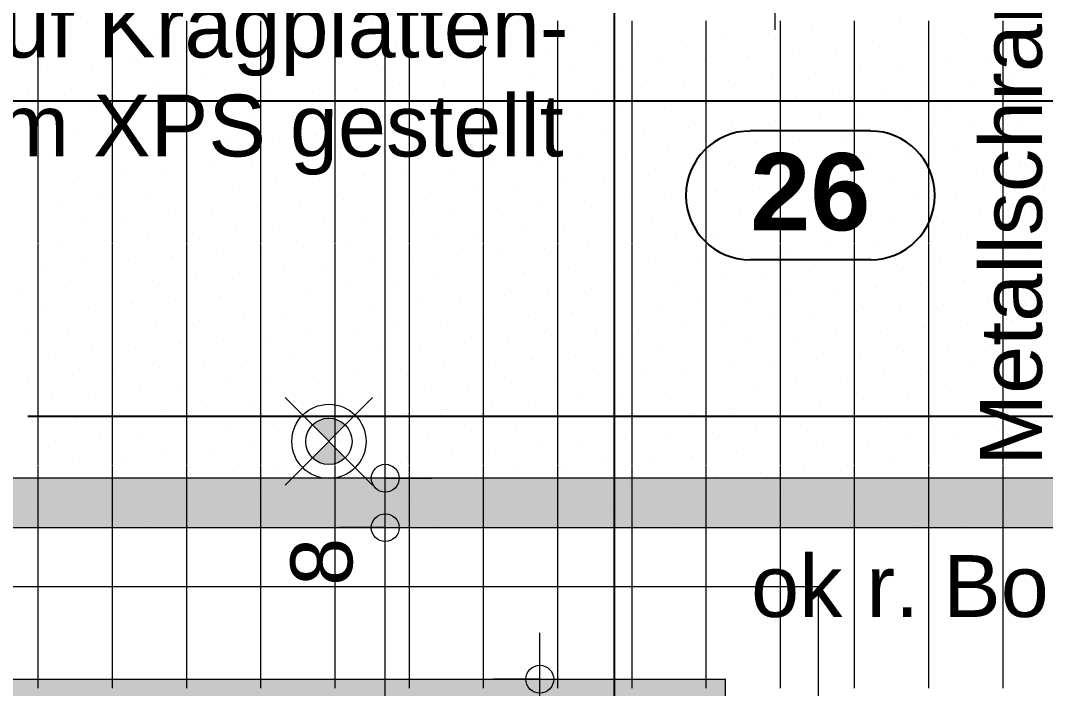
# Model space of a CAD drawing. Header units: metres. Extents: x 0.003 to 0.843, y 0.003 to 0.597.
# Drawn here: x 0.42917 to 0.46231, y 0.1558 to 0.1774 of the extents above; entities that cross this region are included whole.
import ezdxf

# ---------------------------------------------------------------- set-up
doc = ezdxf.new("R2010")
doc.units = ezdxf.units.M
for name, pattern in [('AUSGEZOGEN', [0]), ('LINIE_17', [0.0005, 0, -0.0005]), ('LINIE_23', [0.0079, 0.004, -0.0013, 0, -0.0013, 0, -0.0013]), ('PHANTOM', [63.5, 31.75, -6.35, 6.35, -6.35, 6.35, -6.35]), ('RAND', [44.45, 12.7, -6.35, 12.7, -6.35, 0, -6.35]), ('STRICHPUNKT', [25.4, 12.7, -6.35, 0, -6.35]), ('VERDECKT', [9.525, 6.35, -3.175])]:
    doc.linetypes.add(name, pattern=pattern)
for name, color, linetype, lineweight in [('Ausbau Raeume', 7, 'AUSGEZOGEN', 18), ('Bauachsen grob', 7, 'RAND', 13), ('Bodenplatte', 7, 'AUSGEZOGEN', 18), ('Decke', 7, 'AUSGEZOGEN', 35), ('Deckendaemmung', 7, 'AUSGEZOGEN', 13), ('Detailmasse', 7, 'AUSGEZOGEN', 13), ('Elektro Apparate', 2, 'AUSGEZOGEN', 18), ('Schnittbegrenzung', 7, 'AUSGEZOGEN', 13), ('Text Decke', 7, 'AUSGEZOGEN', 25), ('Text Koten', 7, 'AUSGEZOGEN', 25), ('Text Werkplan Ausfuehrung', 7, 'AUSGEZOGEN', 25), ('Vermassung Decke', 180, 'VERDECKT', 25), ('Werkplan- Ausfuehrungsmasse', 7, 'AUSGEZOGEN', 13)]:
    doc.layers.add(name, color=color, linetype=linetype, lineweight=lineweight)
doc.styles.add('ARIAL', font='ARIAL.TTF')

msp = doc.modelspace()

# ---------------------------------------------------------------- hatches: boundary and pattern name
at = {"layer": 'Bodenplatte', "linetype": 'PHANTOM', "lineweight": 13, "true_color": 0xe0ffe0}
msp.add_hatch(color=254, dxfattribs=at).paths.add_polyline_path([(0.32236, 0.162597), (0.32236, 0.160997), (0.63436, 0.160997), (0.63436, 0.162597)])
at = {"layer": 'Decke', "linetype": 'RAND', "lineweight": 18, "true_color": 0xedf5de}
msp.add_hatch(color=7, dxfattribs=at).paths.add_polyline_path([(0.39386, 0.156097), (0.39386, 0.128897), (0.45196, 0.128897), (0.45196, 0.156097)])
at = {"layer": 'Elektro Apparate', "linetype": 'AUSGEZOGEN', "lineweight": 18}
h = msp.add_hatch(color=40, dxfattribs=at)
h.paths.add_polyline_path([(0.43861, 0.163257), (0.43914, 0.163787), (0.43967, 0.163257), (0.439608, 0.163201), (0.439307, 0.163056), (0.438973, 0.163056), (0.438672, 0.163201)], flags=16)
h.paths.add_polyline_path([(0.43967, 0.164318), (0.43914, 0.163787), (0.43861, 0.164318), (0.438672, 0.164374), (0.438973, 0.164519), (0.439307, 0.164519), (0.439608, 0.164374)], flags=16)

# ---------------------------------------------------------------- linework, layer by layer
at = {"layer": 'Ausbau Raeume', "color": 254, "linetype": 'AUSGEZOGEN', "lineweight": 18}
for p, q in [((0.429742, 0.170203), (0.429742, 0.177389)), ((0.432142, 0.170203), (0.432142, 0.177389)), ((0.434542, 0.170203), (0.434542, 0.177389)), ((0.436942, 0.170203), (0.436942, 0.177389)), ((0.439342, 0.170203), (0.439342, 0.177389)), ((0.441742, 0.170203), (0.441742, 0.177389)), ((0.444142, 0.170203), (0.444142, 0.177389)), ((0.446542, 0.170203), (0.446542, 0.177389)), ((0.448942, 0.170203), (0.448942, 0.177389)), ((0.451342, 0.170203), (0.451342, 0.177389)), ((0.453742, 0.170203), (0.453742, 0.177389)), ((0.456142, 0.170203), (0.456142, 0.177389)), ((0.458542, 0.170203), (0.458542, 0.177389)), ((0.460942, 0.170203), (0.460942, 0.177389)), ((0.429742, 0.163003), (0.429742, 0.170189)), ((0.432142, 0.163003), (0.432142, 0.170189)), ((0.434542, 0.163003), (0.434542, 0.170189)), ((0.436942, 0.163003), (0.436942, 0.170189)), ((0.439342, 0.163003), (0.439342, 0.170189)), ((0.441742, 0.163003), (0.441742, 0.170189)), ((0.444142, 0.163003), (0.444142, 0.170189)), ((0.446542, 0.163003), (0.446542, 0.170189)), ((0.448942, 0.163003), (0.448942, 0.170189)), ((0.451342, 0.163003), (0.451342, 0.170189)), ((0.453742, 0.163003), (0.453742, 0.170189)), ((0.456142, 0.163003), (0.456142, 0.170189)), ((0.458542, 0.163003), (0.458542, 0.170189)), ((0.460942, 0.163003), (0.460942, 0.170189)), ((0.429742, 0.155803), (0.429742, 0.162989)), ((0.432142, 0.155803), (0.432142, 0.162989)), ((0.434542, 0.155803), (0.434542, 0.162989)), ((0.436942, 0.155803), (0.436942, 0.162989)), ((0.439342, 0.155803), (0.439342, 0.162989)), ((0.441742, 0.155803), (0.441742, 0.162989)), ((0.444142, 0.155803), (0.444142, 0.162989)), ((0.446542, 0.155803), (0.446542, 0.162989)), ((0.448942, 0.155803), (0.448942, 0.162989)), ((0.451342, 0.155803), (0.451342, 0.162989)), ((0.453742, 0.155803), (0.453742, 0.162989)), ((0.456142, 0.155803), (0.456142, 0.162989)), ((0.458542, 0.155803), (0.458542, 0.162989)), ((0.460942, 0.155803), (0.460942, 0.162989))]:
    msp.add_line(p, q, dxfattribs=at)
at = {"layer": 'Bauachsen grob', "color": 32, "linetype": 'LINIE_23', "lineweight": 25, "true_color": 0xc36e14}
for p, q in [((0.43166, 0.013897), (0.43166, 0.581)), ((0.2294, 0.164597), (0.73132, 0.164597))]:
    msp.add_line(p, q, dxfattribs=at)
at = {"layer": 'Bodenplatte', "color": 92, "linetype": 'VERDECKT', "lineweight": 18, "true_color": 0x00c600}
for p, q in [((0.63436, 0.162597), (0.32236, 0.162597)), ((0.32236, 0.160997), (0.63436, 0.160997))]:
    msp.add_line(p, q, dxfattribs=at)
at = {"layer": 'Decke', "color": 92, "linetype": 'LINIE_17', "lineweight": 18, "true_color": 0x00c600}
for p, q in [((0.39086, 0.159097), (0.45496, 0.159097)), ((0.45496, 0.159097), (0.45496, 0.125897))]:
    msp.add_line(p, q, dxfattribs=at)
at = {"layer": 'Decke', "color": 92, "linetype": 'RAND', "lineweight": 18, "true_color": 0x00c600}
for p in [(0.39386, 0.156097), (0.45196, 0.128897)]:
    msp.add_line(p, (0.45196, 0.156097), dxfattribs=at)
at = {"layer": 'Deckendaemmung', "color": 211, "linetype": 'AUSGEZOGEN', "lineweight": 13, "true_color": 0xff70ff}
for p, q in [((0.44056, 0.177374), (0.44056, 0.177374)), ((0.429932, 0.177228), (0.429932, 0.177228)), ((0.431342, 0.177341), (0.431342, 0.177341)), ((0.436331, 0.177033), (0.436331, 0.177033)), ((0.437741, 0.177147), (0.437741, 0.177147)), ((0.43915, 0.17726), (0.43915, 0.17726)), ((0.44555, 0.177066), (0.44555, 0.177066)), ((0.446959, 0.177179), (0.446959, 0.177179)), ((0.448368, 0.177293), (0.448368, 0.177293)), ((0.454768, 0.177098), (0.454768, 0.177098)), ((0.456177, 0.177212), (0.456177, 0.177212)), ((0.456177, 0.177212), (0.456177, 0.177212)), ((0.457587, 0.177325), (0.457587, 0.177325)), ((0.432103, 0.176693), (0.432103, 0.176693)), ((0.433513, 0.176807), (0.433513, 0.176807)), ((0.434922, 0.17692), (0.434922, 0.17692)), ((0.441321, 0.176726), (0.441321, 0.176726)), ((0.442731, 0.176839), (0.442731, 0.176839)), ((0.44414, 0.176952), (0.44414, 0.176952)), ((0.450539, 0.176758), (0.450539, 0.176758)), ((0.451949, 0.176871), (0.451949, 0.176871)), ((0.453358, 0.176985), (0.453358, 0.176985)), ((0.459757, 0.17679), (0.459757, 0.17679)), ((0.461167, 0.176904), (0.461167, 0.176904)), ((0.429284, 0.176466), (0.429284, 0.176466)), ((0.430694, 0.17658), (0.430694, 0.17658)), ((0.437093, 0.176385), (0.437093, 0.176385)), ((0.438502, 0.176499), (0.438502, 0.176499)), ((0.439912, 0.176612), (0.439912, 0.176612)), ((0.446311, 0.176418), (0.446311, 0.176418)), ((0.44772, 0.176531), (0.44772, 0.176531)), ((0.44913, 0.176645), (0.44913, 0.176645)), ((0.44913, 0.176645), (0.44913, 0.176645)), ((0.455529, 0.17645), (0.455529, 0.17645)), ((0.456938, 0.176564), (0.456938, 0.176564)), ((0.458348, 0.176677), (0.458348, 0.176677)), ((0.432865, 0.176045), (0.432865, 0.176045)), ((0.434274, 0.176159), (0.434274, 0.176159)), ((0.435683, 0.176272), (0.435683, 0.176272)), ((0.442083, 0.176078), (0.442083, 0.176078)), ((0.442083, 0.176078), (0.442083, 0.176078)), ((0.443492, 0.176191), (0.443492, 0.176191)), ((0.444901, 0.176304), (0.444901, 0.176304)), ((0.451301, 0.17611), (0.451301, 0.17611)), ((0.45271, 0.176223), (0.45271, 0.176223)), ((0.45412, 0.176337), (0.45412, 0.176337)), ((0.459109, 0.176029), (0.459109, 0.176029)), ((0.460519, 0.176142), (0.460519, 0.176142)), ((0.461928, 0.176256), (0.461928, 0.176256)), ((0.430046, 0.175818), (0.430046, 0.175818)), ((0.431455, 0.175932), (0.431455, 0.175932)), ((0.437854, 0.175737), (0.437854, 0.175737)), ((0.439264, 0.175851), (0.439264, 0.175851)), ((0.440673, 0.175964), (0.440673, 0.175964)), ((0.447072, 0.17577), (0.447072, 0.17577)), ((0.448482, 0.175883), (0.448482, 0.175883)), ((0.449891, 0.175997), (0.449891, 0.175997)), ((0.454881, 0.175689), (0.454881, 0.175689)), ((0.45629, 0.175802), (0.45629, 0.175802)), ((0.4577, 0.175916), (0.4577, 0.175916)), ((0.433626, 0.175397), (0.433626, 0.175397)), ((0.435035, 0.175511), (0.435035, 0.175511)), ((0.435035, 0.175511), (0.435035, 0.175511)), ((0.436445, 0.175624), (0.436445, 0.175624)), ((0.442844, 0.17543), (0.442844, 0.17543)), ((0.444253, 0.175543), (0.444253, 0.175543)), ((0.445663, 0.175656), (0.445663, 0.175656)), ((0.452062, 0.175462), (0.452062, 0.175462)), ((0.453472, 0.175575), (0.453472, 0.175575)), ((0.459871, 0.175381), (0.459871, 0.175381)), ((0.46128, 0.175494), (0.46128, 0.175494)), ((0.429398, 0.175057), (0.429398, 0.175057)), ((0.430807, 0.17517), (0.430807, 0.17517)), ((0.432216, 0.175284), (0.432216, 0.175284)), ((0.438616, 0.175089), (0.438616, 0.175089)), ((0.440025, 0.175203), (0.440025, 0.175203)), ((0.441435, 0.175316), (0.441435, 0.175316)), ((0.447834, 0.175122), (0.447834, 0.175122)), ((0.449243, 0.175235), (0.449243, 0.175235)), ((0.450653, 0.175349), (0.450653, 0.175349)), ((0.455642, 0.175041), (0.455642, 0.175041)), ((0.457052, 0.175154), (0.457052, 0.175154)), ((0.458461, 0.175267), (0.458461, 0.175267)), ((0.434387, 0.174749), (0.434387, 0.174749)), ((0.435797, 0.174863), (0.435797, 0.174863)), ((0.437206, 0.174976), (0.437206, 0.174976)), ((0.443605, 0.174782), (0.443605, 0.174782)), ((0.445015, 0.174895), (0.445015, 0.174895)), ((0.446424, 0.175008), (0.446424, 0.175008)), ((0.451414, 0.1747), (0.451414, 0.1747)), ((0.452824, 0.174814), (0.452824, 0.174814)), ((0.454233, 0.174927), (0.454233, 0.174927)), ((0.460632, 0.174733), (0.460632, 0.174733)), ((0.462042, 0.174846), (0.462042, 0.174846)), ((0.430159, 0.174409), (0.430159, 0.174409)), ((0.431568, 0.174522), (0.431568, 0.174522)), ((0.432978, 0.174636), (0.432978, 0.174636)), ((0.439377, 0.174441), (0.439377, 0.174441)), ((0.440787, 0.174555), (0.440787, 0.174555)), ((0.442196, 0.174668), (0.442196, 0.174668)), ((0.447186, 0.17436), (0.447186, 0.17436)), ((0.448595, 0.174474), (0.448595, 0.174474)), ((0.450005, 0.174587), (0.450005, 0.174587)), ((0.456404, 0.174393), (0.456404, 0.174393)), ((0.457813, 0.174506), (0.457813, 0.174506)), ((0.459223, 0.174619), (0.459223, 0.174619)), ((0.435149, 0.174101), (0.435149, 0.174101)), ((0.436558, 0.174215), (0.436558, 0.174215)), ((0.437968, 0.174328), (0.437968, 0.174328)), ((0.444367, 0.174133), (0.444367, 0.174133)), ((0.445776, 0.174247), (0.445776, 0.174247)), ((0.452176, 0.174052), (0.452176, 0.174052)), ((0.453585, 0.174166), (0.453585, 0.174166)), ((0.454994, 0.174279), (0.454994, 0.174279)), ((0.461394, 0.174085), (0.461394, 0.174085)), ((0.43092, 0.173761), (0.43092, 0.173761)), ((0.43233, 0.173874), (0.43233, 0.173874)), ((0.433739, 0.173988), (0.433739, 0.173988)), ((0.440139, 0.173793), (0.440139, 0.173793)), ((0.441548, 0.173907), (0.441548, 0.173907)), ((0.442957, 0.17402), (0.442957, 0.17402)), ((0.447947, 0.173712), (0.447947, 0.173712)), ((0.449357, 0.173826), (0.449357, 0.173826)), ((0.450766, 0.173939), (0.450766, 0.173939)), ((0.457165, 0.173745), (0.457165, 0.173745)), ((0.457165, 0.173745), (0.457165, 0.173745)), ((0.458575, 0.173858), (0.458575, 0.173858)), ((0.459984, 0.173971), (0.459984, 0.173971)), ((0.429511, 0.173647), (0.429511, 0.173647)), ((0.43591, 0.173453), (0.43591, 0.173453)), ((0.43732, 0.173566), (0.43732, 0.173566)), ((0.438729, 0.17368), (0.438729, 0.17368)), ((0.443719, 0.173372), (0.443719, 0.173372)), ((0.445128, 0.173485), (0.445128, 0.173485)), ((0.446538, 0.173599), (0.446538, 0.173599)), ((0.452937, 0.173404), (0.452937, 0.173404)), ((0.454346, 0.173518), (0.454346, 0.173518)), ((0.455756, 0.173631), (0.455756, 0.173631)), ((0.462155, 0.173437), (0.462155, 0.173437)), ((0.431682, 0.173113), (0.431682, 0.173113)), ((0.433091, 0.173226), (0.433091, 0.173226)), ((0.434501, 0.17334), (0.434501, 0.17334)), ((0.4409, 0.173145), (0.4409, 0.173145)), ((0.442309, 0.173259), (0.442309, 0.173259)), ((0.448709, 0.173064), (0.448709, 0.173064)), ((0.450118, 0.173178), (0.450118, 0.173178)), ((0.450118, 0.173178), (0.450118, 0.173178)), ((0.451528, 0.173291), (0.451528, 0.173291)), ((0.457927, 0.173097), (0.457927, 0.173097)), ((0.459336, 0.17321), (0.459336, 0.17321)), ((0.460746, 0.173323), (0.460746, 0.173323)), ((0.430272, 0.172999), (0.430272, 0.172999)), ((0.436672, 0.172805), (0.436672, 0.172805)), ((0.438081, 0.172918), (0.438081, 0.172918)), ((0.439491, 0.173032), (0.439491, 0.173032)), ((0.44448, 0.172724), (0.44448, 0.172724)), ((0.44589, 0.172837), (0.44589, 0.172837)), ((0.447299, 0.172951), (0.447299, 0.172951)), ((0.453698, 0.172756), (0.453698, 0.172756)), ((0.455108, 0.17287), (0.455108, 0.17287)), ((0.456517, 0.172983), (0.456517, 0.172983)), ((0.432443, 0.172465), (0.432443, 0.172465)), ((0.433853, 0.172578), (0.433853, 0.172578)), ((0.435262, 0.172692), (0.435262, 0.172692)), ((0.440252, 0.172384), (0.440252, 0.172384)), ((0.441661, 0.172497), (0.441661, 0.172497)), ((0.443071, 0.172611), (0.443071, 0.172611)), ((0.443071, 0.172611), (0.443071, 0.172611)), ((0.44947, 0.172416), (0.44947, 0.172416)), ((0.450879, 0.17253), (0.450879, 0.17253)), ((0.452289, 0.172643), (0.452289, 0.172643)), ((0.458688, 0.172449), (0.458688, 0.172449)), ((0.460098, 0.172562), (0.460098, 0.172562)), ((0.461507, 0.172675), (0.461507, 0.172675)), ((0.429624, 0.172238), (0.429624, 0.172238)), ((0.431034, 0.172351), (0.431034, 0.172351)), ((0.436024, 0.172044), (0.436024, 0.172044)), ((0.436024, 0.172044), (0.436024, 0.172044)), ((0.437433, 0.172157), (0.437433, 0.172157)), ((0.438842, 0.17227), (0.438842, 0.17227)), ((0.445242, 0.172076), (0.445242, 0.172076)), ((0.446651, 0.172189), (0.446651, 0.172189)), ((0.448061, 0.172303), (0.448061, 0.172303)), ((0.45446, 0.172108), (0.45446, 0.172108)), ((0.455869, 0.172222), (0.455869, 0.172222)), ((0.457279, 0.172335), (0.457279, 0.172335)), ((0.433205, 0.171817), (0.433205, 0.171817)), ((0.434614, 0.17193), (0.434614, 0.17193)), ((0.441013, 0.171736), (0.441013, 0.171736)), ((0.442423, 0.171849), (0.442423, 0.171849)), ((0.443832, 0.171963), (0.443832, 0.171963)), ((0.450231, 0.171768), (0.450231, 0.171768)), ((0.451641, 0.171882), (0.451641, 0.171882)), ((0.45305, 0.171995), (0.45305, 0.171995)), ((0.45945, 0.171801), (0.45945, 0.171801)), ((0.460859, 0.171914), (0.460859, 0.171914)), ((0.462268, 0.172027), (0.462268, 0.172027)), ((0.430386, 0.17159), (0.430386, 0.17159)), ((0.431795, 0.171703), (0.431795, 0.171703)), ((0.436785, 0.171396), (0.436785, 0.171396)), ((0.438194, 0.171509), (0.438194, 0.171509)), ((0.439604, 0.171622), (0.439604, 0.171622)), ((0.446003, 0.171428), (0.446003, 0.171428)), ((0.447413, 0.171541), (0.447413, 0.171541)), ((0.448822, 0.171655), (0.448822, 0.171655)), ((0.455221, 0.17146), (0.455221, 0.17146)), ((0.456631, 0.171574), (0.456631, 0.171574)), ((0.45804, 0.171687), (0.45804, 0.171687)), ((0.432557, 0.171055), (0.432557, 0.171055)), ((0.433966, 0.171169), (0.433966, 0.171169)), ((0.435376, 0.171282), (0.435376, 0.171282)), ((0.441775, 0.171088), (0.441775, 0.171088)), ((0.443184, 0.171201), (0.443184, 0.171201)), ((0.444594, 0.171315), (0.444594, 0.171315)), ((0.450993, 0.17112), (0.450993, 0.17112)), ((0.452402, 0.171234), (0.452402, 0.171234)), ((0.453812, 0.171347), (0.453812, 0.171347)), ((0.460211, 0.171153), (0.460211, 0.171153)), ((0.46162, 0.171266), (0.46162, 0.171266)), ((0.429738, 0.170829), (0.429738, 0.170829)), ((0.431147, 0.170942), (0.431147, 0.170942)), ((0.437546, 0.170748), (0.437546, 0.170748)), ((0.438956, 0.170861), (0.438956, 0.170861)), ((0.440365, 0.170974), (0.440365, 0.170974)), ((0.446765, 0.17078), (0.446765, 0.17078)), ((0.448174, 0.170893), (0.448174, 0.170893)), ((0.449583, 0.171007), (0.449583, 0.171007)), ((0.455983, 0.170812), (0.455983, 0.170812)), ((0.457392, 0.170926), (0.457392, 0.170926)), ((0.458802, 0.171039), (0.458802, 0.171039)), ((0.433318, 0.170407), (0.433318, 0.170407)), ((0.434728, 0.170521), (0.434728, 0.170521)), ((0.436137, 0.170634), (0.436137, 0.170634)), ((0.442536, 0.17044), (0.442536, 0.17044)), ((0.443946, 0.170553), (0.443946, 0.170553)), ((0.445355, 0.170667), (0.445355, 0.170667)), ((0.451754, 0.170472), (0.451754, 0.170472)), ((0.453164, 0.170586), (0.453164, 0.170586)), ((0.454573, 0.170699), (0.454573, 0.170699)), ((0.459563, 0.170391), (0.459563, 0.170391)), ((0.460972, 0.170505), (0.460972, 0.170505)), ((0.430499, 0.170181), (0.430499, 0.170181)), ((0.431909, 0.170294), (0.431909, 0.170294)), ((0.438308, 0.1701), (0.438308, 0.1701)), ((0.439717, 0.170213), (0.439717, 0.170213)), ((0.441127, 0.170326), (0.441127, 0.170326)), ((0.447526, 0.170132), (0.447526, 0.170132)), ((0.448935, 0.170245), (0.448935, 0.170245)), ((0.450345, 0.170359), (0.450345, 0.170359)), ((0.455335, 0.170051), (0.455335, 0.170051)), ((0.456744, 0.170164), (0.456744, 0.170164)), ((0.456744, 0.170164), (0.456744, 0.170164)), ((0.458154, 0.170278), (0.458154, 0.170278)), ((0.43408, 0.169759), (0.43408, 0.169759)), ((0.435489, 0.169873), (0.435489, 0.169873)), ((0.436898, 0.169986), (0.436898, 0.169986)), ((0.443298, 0.169792), (0.443298, 0.169792)), ((0.444707, 0.169905), (0.444707, 0.169905)), ((0.446117, 0.170019), (0.446117, 0.170019)), ((0.452516, 0.169824), (0.452516, 0.169824)), ((0.453925, 0.169938), (0.453925, 0.169938)), ((0.460324, 0.169743), (0.460324, 0.169743)), ((0.461734, 0.169857), (0.461734, 0.169857)), ((0.429851, 0.169419), (0.429851, 0.169419)), ((0.431261, 0.169533), (0.431261, 0.169533)), ((0.43267, 0.169646), (0.43267, 0.169646)), ((0.439069, 0.169452), (0.439069, 0.169452)), ((0.440479, 0.169565), (0.440479, 0.169565)), ((0.441888, 0.169678), (0.441888, 0.169678)), ((0.448287, 0.169484), (0.448287, 0.169484)), ((0.449697, 0.169597), (0.449697, 0.169597)), ((0.449697, 0.169597), (0.449697, 0.169597)), ((0.451106, 0.169711), (0.451106, 0.169711)), ((0.456096, 0.169403), (0.456096, 0.169403)), ((0.457505, 0.169516), (0.457505, 0.169516)), ((0.458915, 0.16963), (0.458915, 0.16963)), ((0.434841, 0.169111), (0.434841, 0.169111)), ((0.43625, 0.169225), (0.43625, 0.169225)), ((0.43766, 0.169338), (0.43766, 0.169338)), ((0.444059, 0.169144), (0.444059, 0.169144)), ((0.445469, 0.169257), (0.445469, 0.169257)), ((0.446878, 0.169371), (0.446878, 0.169371)), ((0.451868, 0.169063), (0.451868, 0.169063)), ((0.453277, 0.169176), (0.453277, 0.169176)), ((0.454687, 0.16929), (0.454687, 0.16929)), ((0.461086, 0.169095), (0.461086, 0.169095)), ((0.430613, 0.168771), (0.430613, 0.168771)), ((0.432022, 0.168885), (0.432022, 0.168885)), ((0.433432, 0.168998), (0.433432, 0.168998)), ((0.439831, 0.168804), (0.439831, 0.168804)), ((0.44124, 0.168917), (0.44124, 0.168917)), ((0.44265, 0.16903), (0.44265, 0.16903)), ((0.44265, 0.16903), (0.44265, 0.16903)), ((0.449049, 0.168836), (0.449049, 0.168836)), ((0.450458, 0.168949), (0.450458, 0.168949)), ((0.456857, 0.168755), (0.456857, 0.168755)), ((0.458267, 0.168868), (0.458267, 0.168868)), ((0.459676, 0.168982), (0.459676, 0.168982)), ((0.429203, 0.168658), (0.429203, 0.168658)), ((0.435602, 0.168463), (0.435602, 0.168463)), ((0.435602, 0.168463), (0.435602, 0.168463)), ((0.437012, 0.168577), (0.437012, 0.168577)), ((0.438421, 0.16869), (0.438421, 0.16869)), ((0.44482, 0.168496), (0.44482, 0.168496)), ((0.44623, 0.168609), (0.44623, 0.168609)), ((0.447639, 0.168723), (0.447639, 0.168723)), ((0.452629, 0.168415), (0.452629, 0.168415)), ((0.454039, 0.168528), (0.454039, 0.168528)), ((0.455448, 0.168641), (0.455448, 0.168641)), ((0.461847, 0.168447), (0.461847, 0.168447)), ((0.431374, 0.168123), (0.431374, 0.168123)), ((0.432783, 0.168237), (0.432783, 0.168237)), ((0.434193, 0.16835), (0.434193, 0.16835)), ((0.440592, 0.168156), (0.440592, 0.168156)), ((0.442002, 0.168269), (0.442002, 0.168269)), ((0.443411, 0.168382), (0.443411, 0.168382)), ((0.448401, 0.168074), (0.448401, 0.168074)), ((0.44981, 0.168188), (0.44981, 0.168188)), ((0.45122, 0.168301), (0.45122, 0.168301)), ((0.457619, 0.168107), (0.457619, 0.168107)), ((0.459028, 0.16822), (0.459028, 0.16822)), ((0.460438, 0.168334), (0.460438, 0.168334)), ((0.429965, 0.16801), (0.429965, 0.16801)), ((0.436364, 0.167815), (0.436364, 0.167815)), ((0.437773, 0.167929), (0.437773, 0.167929)), ((0.439183, 0.168042), (0.439183, 0.168042)), ((0.444172, 0.167734), (0.444172, 0.167734)), ((0.445582, 0.167848), (0.445582, 0.167848)), ((0.446991, 0.167961), (0.446991, 0.167961)), ((0.453391, 0.167767), (0.453391, 0.167767)), ((0.4548, 0.16788), (0.4548, 0.16788)), ((0.456209, 0.167993), (0.456209, 0.167993)), ((0.432135, 0.167475), (0.432135, 0.167475)), ((0.433545, 0.167588), (0.433545, 0.167588)), ((0.434954, 0.167702), (0.434954, 0.167702)), ((0.441354, 0.167507), (0.441354, 0.167507)), ((0.442763, 0.167621), (0.442763, 0.167621)), ((0.449162, 0.167426), (0.449162, 0.167426)), ((0.450572, 0.16754), (0.450572, 0.16754)), ((0.451981, 0.167653), (0.451981, 0.167653)), ((0.45838, 0.167459), (0.45838, 0.167459)), ((0.45979, 0.167572), (0.45979, 0.167572)), ((0.461199, 0.167686), (0.461199, 0.167686)), ((0.429317, 0.167248), (0.429317, 0.167248)), ((0.430726, 0.167362), (0.430726, 0.167362)), ((0.437125, 0.167167), (0.437125, 0.167167)), ((0.438535, 0.167281), (0.438535, 0.167281)), ((0.439944, 0.167394), (0.439944, 0.167394)), ((0.444934, 0.167086), (0.444934, 0.167086)), ((0.446343, 0.1672), (0.446343, 0.1672)), ((0.447753, 0.167313), (0.447753, 0.167313)), ((0.454152, 0.167119), (0.454152, 0.167119)), ((0.455561, 0.167232), (0.455561, 0.167232)), ((0.456971, 0.167345), (0.456971, 0.167345)), ((0.432897, 0.166827), (0.432897, 0.166827)), ((0.434306, 0.16694), (0.434306, 0.16694)), ((0.435716, 0.167054), (0.435716, 0.167054)), ((0.440706, 0.166746), (0.440706, 0.166746)), ((0.442115, 0.166859), (0.442115, 0.166859)), ((0.443524, 0.166973), (0.443524, 0.166973)), ((0.449924, 0.166778), (0.449924, 0.166778)), ((0.451333, 0.166892), (0.451333, 0.166892)), ((0.452743, 0.167005), (0.452743, 0.167005)), ((0.459142, 0.166811), (0.459142, 0.166811)), ((0.460551, 0.166924), (0.460551, 0.166924)), ((0.461961, 0.167038), (0.461961, 0.167038)), ((0.430078, 0.1666), (0.430078, 0.1666)), ((0.431487, 0.166714), (0.431487, 0.166714)), ((0.436477, 0.166406), (0.436477, 0.166406)), ((0.437887, 0.166519), (0.437887, 0.166519)), ((0.439296, 0.166633), (0.439296, 0.166633)), ((0.445695, 0.166438), (0.445695, 0.166438)), ((0.447105, 0.166552), (0.447105, 0.166552)), ((0.448514, 0.166665), (0.448514, 0.166665)), ((0.454913, 0.166471), (0.454913, 0.166471)), ((0.456323, 0.166584), (0.456323, 0.166584)), ((0.457732, 0.166697), (0.457732, 0.166697)), ((0.457732, 0.166697), (0.457732, 0.166697)), ((0.433658, 0.166179), (0.433658, 0.166179)), ((0.435068, 0.166292), (0.435068, 0.166292)), ((0.441467, 0.166098), (0.441467, 0.166098)), ((0.442876, 0.166211), (0.442876, 0.166211)), ((0.444286, 0.166325), (0.444286, 0.166325)), ((0.450685, 0.16613), (0.450685, 0.16613)), ((0.450685, 0.16613), (0.450685, 0.16613)), ((0.452095, 0.166244), (0.452095, 0.166244)), ((0.453504, 0.166357), (0.453504, 0.166357)), ((0.459903, 0.166163), (0.459903, 0.166163)), ((0.461313, 0.166276), (0.461313, 0.166276)), ((0.42943, 0.165839), (0.42943, 0.165839)), ((0.430839, 0.165952), (0.430839, 0.165952)), ((0.432249, 0.166066), (0.432249, 0.166066)), ((0.437239, 0.165758), (0.437239, 0.165758)), ((0.438648, 0.165871), (0.438648, 0.165871)), ((0.440058, 0.165985), (0.440058, 0.165985)), ((0.446457, 0.16579), (0.446457, 0.16579)), ((0.447866, 0.165904), (0.447866, 0.165904)), ((0.449276, 0.166017), (0.449276, 0.166017)), ((0.455675, 0.165823), (0.455675, 0.165823)), ((0.457084, 0.165936), (0.457084, 0.165936)), ((0.458494, 0.166049), (0.458494, 0.166049)), ((0.43301, 0.165418), (0.43301, 0.165418)), ((0.43442, 0.165531), (0.43442, 0.165531)), ((0.435829, 0.165644), (0.435829, 0.165644)), ((0.442228, 0.16545), (0.442228, 0.16545)), ((0.443638, 0.165563), (0.443638, 0.165563)), ((0.443638, 0.165563), (0.443638, 0.165563)), ((0.445047, 0.165677), (0.445047, 0.165677)), ((0.451446, 0.165482), (0.451446, 0.165482)), ((0.452856, 0.165596), (0.452856, 0.165596)), ((0.454265, 0.165709), (0.454265, 0.165709)), ((0.460665, 0.165515), (0.460665, 0.165515)), ((0.462074, 0.165628), (0.462074, 0.165628)), ((0.430191, 0.165191), (0.430191, 0.165191)), ((0.431601, 0.165304), (0.431601, 0.165304)), ((0.438, 0.16511), (0.438, 0.16511)), ((0.43941, 0.165223), (0.43941, 0.165223)), ((0.440819, 0.165337), (0.440819, 0.165337)), ((0.447218, 0.165142), (0.447218, 0.165142)), ((0.448628, 0.165256), (0.448628, 0.165256)), ((0.450037, 0.165369), (0.450037, 0.165369)), ((0.456436, 0.165175), (0.456436, 0.165175)), ((0.457846, 0.165288), (0.457846, 0.165288)), ((0.459255, 0.165401), (0.459255, 0.165401)), ((0.433772, 0.16477), (0.433772, 0.16477)), ((0.435181, 0.164883), (0.435181, 0.164883)), ((0.436591, 0.164996), (0.436591, 0.164996)), ((0.436591, 0.164996), (0.436591, 0.164996)), ((0.44299, 0.164802), (0.44299, 0.164802)), ((0.444399, 0.164915), (0.444399, 0.164915)), ((0.445809, 0.165029), (0.445809, 0.165029)), ((0.452208, 0.164834), (0.452208, 0.164834)), ((0.453617, 0.164948), (0.453617, 0.164948)), ((0.455027, 0.165061), (0.455027, 0.165061)), ((0.460017, 0.164753), (0.460017, 0.164753)), ((0.461426, 0.164867), (0.461426, 0.164867)), ((0.429543, 0.164429), (0.429543, 0.164429)), ((0.429543, 0.164429), (0.429543, 0.164429)), ((0.430953, 0.164543), (0.430953, 0.164543)), ((0.432362, 0.164656), (0.432362, 0.164656)), ((0.438761, 0.164462), (0.438761, 0.164462)), ((0.440171, 0.164575), (0.440171, 0.164575)), ((0.44158, 0.164689), (0.44158, 0.164689)), ((0.44798, 0.164494), (0.44798, 0.164494)), ((0.449389, 0.164608), (0.449389, 0.164608)), ((0.450798, 0.164721), (0.450798, 0.164721)), ((0.457198, 0.164527), (0.457198, 0.164527)), ((0.458607, 0.16464), (0.458607, 0.16464)), ((0.434533, 0.164122), (0.434533, 0.164122)), ((0.435943, 0.164235), (0.435943, 0.164235)), ((0.437352, 0.164348), (0.437352, 0.164348)), ((0.443751, 0.164154), (0.443751, 0.164154)), ((0.445161, 0.164267), (0.445161, 0.164267)), ((0.44657, 0.164381), (0.44657, 0.164381)), ((0.452969, 0.164186), (0.452969, 0.164186)), ((0.454379, 0.1643), (0.454379, 0.1643)), ((0.455788, 0.164413), (0.455788, 0.164413)), ((0.460778, 0.164105), (0.460778, 0.164105)), ((0.462187, 0.164219), (0.462187, 0.164219)), ((0.430305, 0.163781), (0.430305, 0.163781)), ((0.431714, 0.163895), (0.431714, 0.163895)), ((0.433124, 0.164008), (0.433124, 0.164008)), ((0.439523, 0.163814), (0.439523, 0.163814)), ((0.440932, 0.163927), (0.440932, 0.163927)), ((0.442342, 0.164041), (0.442342, 0.164041)), ((0.448741, 0.163846), (0.448741, 0.163846)), ((0.45015, 0.16396), (0.45015, 0.16396)), ((0.45156, 0.164073), (0.45156, 0.164073)), ((0.45655, 0.163765), (0.45655, 0.163765)), ((0.457959, 0.163879), (0.457959, 0.163879)), ((0.459369, 0.163992), (0.459369, 0.163992)), ((0.435295, 0.163474), (0.435295, 0.163474)), ((0.436704, 0.163587), (0.436704, 0.163587)), ((0.438113, 0.1637), (0.438113, 0.1637)), ((0.444513, 0.163506), (0.444513, 0.163506)), ((0.445922, 0.163619), (0.445922, 0.163619)), ((0.447332, 0.163733), (0.447332, 0.163733)), ((0.452321, 0.163425), (0.452321, 0.163425)), ((0.453731, 0.163538), (0.453731, 0.163538)), ((0.45514, 0.163652), (0.45514, 0.163652)), ((0.461539, 0.163457), (0.461539, 0.163457)), ((0.431066, 0.163133), (0.431066, 0.163133)), ((0.432476, 0.163247), (0.432476, 0.163247)), ((0.433885, 0.16336), (0.433885, 0.16336)), ((0.440284, 0.163166), (0.440284, 0.163166)), ((0.441694, 0.163279), (0.441694, 0.163279)), ((0.443103, 0.163393), (0.443103, 0.163393)), ((0.449502, 0.163198), (0.449502, 0.163198)), ((0.450912, 0.163312), (0.450912, 0.163312)), ((0.457311, 0.163117), (0.457311, 0.163117)), ((0.457311, 0.163117), (0.457311, 0.163117)), ((0.458721, 0.163231), (0.458721, 0.163231)), ((0.46013, 0.163344), (0.46013, 0.163344)), ((0.429657, 0.16302), (0.429657, 0.16302)), ((0.436056, 0.162826), (0.436056, 0.162826)), ((0.437465, 0.162939), (0.437465, 0.162939)), ((0.438875, 0.163052), (0.438875, 0.163052)), ((0.445274, 0.162858), (0.445274, 0.162858)), ((0.446684, 0.162971), (0.446684, 0.162971)), ((0.448093, 0.163085), (0.448093, 0.163085)), ((0.453083, 0.162777), (0.453083, 0.162777)), ((0.454492, 0.16289), (0.454492, 0.16289)), ((0.455902, 0.163004), (0.455902, 0.163004)), ((0.462301, 0.162809), (0.462301, 0.162809)), ((0.431828, 0.162485), (0.431828, 0.162485)), ((0.433237, 0.162599), (0.433237, 0.162599)), ((0.434647, 0.162712), (0.434647, 0.162712)), ((0.441046, 0.162518), (0.441046, 0.162518)), ((0.442455, 0.162631), (0.442455, 0.162631)), ((0.443865, 0.162745), (0.443865, 0.162745)), ((0.448854, 0.162437), (0.448854, 0.162437)), ((0.450264, 0.16255), (0.450264, 0.16255)), ((0.450264, 0.16255), (0.450264, 0.16255)), ((0.451673, 0.162664), (0.451673, 0.162664)), ((0.458072, 0.162469), (0.458072, 0.162469)), ((0.459482, 0.162582), (0.459482, 0.162582)), ((0.460891, 0.162696), (0.460891, 0.162696)), ((0.430418, 0.162372), (0.430418, 0.162372)), ((0.436817, 0.162178), (0.436817, 0.162178)), ((0.438227, 0.162291), (0.438227, 0.162291)), ((0.439636, 0.162404), (0.439636, 0.162404)), ((0.444626, 0.162097), (0.444626, 0.162097)), ((0.446036, 0.16221), (0.446036, 0.16221)), ((0.447445, 0.162323), (0.447445, 0.162323)), ((0.453844, 0.162129), (0.453844, 0.162129)), ((0.455254, 0.162242), (0.455254, 0.162242)), ((0.456663, 0.162356), (0.456663, 0.162356)), ((0.432589, 0.161837), (0.432589, 0.161837)), ((0.433999, 0.161951), (0.433999, 0.161951)), ((0.435408, 0.162064), (0.435408, 0.162064)), ((0.441807, 0.16187), (0.441807, 0.16187)), ((0.443217, 0.161983), (0.443217, 0.161983)), ((0.443217, 0.161983), (0.443217, 0.161983)), ((0.449616, 0.161789), (0.449616, 0.161789)), ((0.451025, 0.161902), (0.451025, 0.161902)), ((0.452435, 0.162015), (0.452435, 0.162015)), ((0.458834, 0.161821), (0.458834, 0.161821)), ((0.460243, 0.161934), (0.460243, 0.161934)), ((0.461653, 0.162048), (0.461653, 0.162048)), ((0.42977, 0.161611), (0.42977, 0.161611)), ((0.43118, 0.161724), (0.43118, 0.161724)), ((0.437579, 0.161529), (0.437579, 0.161529)), ((0.438988, 0.161643), (0.438988, 0.161643)), ((0.440398, 0.161756), (0.440398, 0.161756)), ((0.445387, 0.161448), (0.445387, 0.161448)), ((0.446797, 0.161562), (0.446797, 0.161562)), ((0.448206, 0.161675), (0.448206, 0.161675)), ((0.454606, 0.161481), (0.454606, 0.161481)), ((0.456015, 0.161594), (0.456015, 0.161594)), ((0.457424, 0.161708), (0.457424, 0.161708)), ((0.433351, 0.161189), (0.433351, 0.161189)), ((0.43476, 0.161303), (0.43476, 0.161303)), ((0.436169, 0.161416), (0.436169, 0.161416)), ((0.436169, 0.161416), (0.436169, 0.161416)), ((0.441159, 0.161108), (0.441159, 0.161108)), ((0.442569, 0.161222), (0.442569, 0.161222)), ((0.443978, 0.161335), (0.443978, 0.161335)), ((0.450377, 0.161141), (0.450377, 0.161141)), ((0.451787, 0.161254), (0.451787, 0.161254)), ((0.453196, 0.161367), (0.453196, 0.161367)), ((0.459595, 0.161173), (0.459595, 0.161173)), ((0.461005, 0.161286), (0.461005, 0.161286)), ((0.431941, 0.161076), (0.431941, 0.161076)), ((0.448968, 0.161027), (0.448968, 0.161027)), ((0.458186, 0.16106), (0.458186, 0.16106))]:
    msp.add_line(p, q, dxfattribs=at)
at = {"layer": 'Detailmasse', "color": 253, "linetype": 'AUSGEZOGEN', "lineweight": 13, "true_color": 0xa0a0a0}
for p, q in [((0.44096, 0.162597), (0.44096, 0.202597)), ((0.44096, 0.162597), (0.43946, 0.162597)), ((0.44096, 0.162597), (0.44246, 0.162597)), ((0.44096, 0.162597), (0.44096, 0.162597)), ((0.44096, 0.160997), (0.44096, 0.162597)), ((0.44096, 0.160997), (0.43946, 0.160997)), ((0.44096, 0.160997), (0.44246, 0.160997)), ((0.44096, 0.160997), (0.44096, 0.160997)), ((0.44096, 0.120097), (0.44096, 0.160997))]:
    msp.add_line(p, q, dxfattribs=at)
for centre in [(0.44096, 0.162597), (0.44096, 0.160997)]:
    msp.add_circle(centre, 0.00045, dxfattribs=at)
at = {"layer": 'Elektro Apparate', "color": 40, "linetype": 'AUSGEZOGEN', "lineweight": 18}
for p, q in [((0.440554, 0.165202), (0.437726, 0.162373)), ((0.440554, 0.162373), (0.437726, 0.165202))]:
    msp.add_line(p, q, dxfattribs=at)
for radius in [0.0012, 0.00075]:
    msp.add_circle((0.43914, 0.163787), radius, dxfattribs=at)
at = {"layer": 'Schnittbegrenzung', "color": 14, "linetype": 'STRICHPUNKT', "lineweight": 25, "true_color": 0xb20000}
msp.add_line((0.44836, 0.256097), (0.44836, 0.010297), dxfattribs=at)
at = {"layer": 'Text Decke', "color": 92, "linetype": 'AUSGEZOGEN', "lineweight": 25, "true_color": 0x00c600}
msp.add_line((0.41226, 0.174797), (0.478474, 0.174797), dxfattribs=at)
at = {"layer": 'Text Werkplan Ausfuehrung', "color": 240, "linetype": 'AUSGEZOGEN', "lineweight": 25}
for p, q in [((0.456652, 0.173824), (0.452767, 0.173824)), ((0.456652, 0.169657), (0.452767, 0.169657))]:
    msp.add_line(p, q, dxfattribs=at)
for centre, start, end in [((0.452767, 0.17174), 90, 270), ((0.456652, 0.17174), 270, 90)]:
    msp.add_arc(centre, 0.002083, start, end, dxfattribs=at)
at = {"layer": 'Vermassung Decke', "color": 92, "linetype": 'AUSGEZOGEN', "lineweight": 13, "true_color": 0x00c600}
for p, q in [((0.44596, 0.156097), (0.44596, 0.157597)), ((0.44596, 0.156097), (0.44446, 0.156097)), ((0.44596, 0.156097), (0.44746, 0.156097)), ((0.44596, 0.156097), (0.44596, 0.156097)), ((0.44596, 0.128897), (0.44596, 0.156097))]:
    msp.add_line(p, q, dxfattribs=at)
msp.add_circle((0.44596, 0.156097), 0.00045, dxfattribs=at)
at = {"layer": 'Werkplan- Ausfuehrungsmasse', "color": 7, "linetype": 'AUSGEZOGEN', "lineweight": 13}
msp.add_line((0.45356, 0.178597), (0.45356, 0.177097), dxfattribs=at)

# ---------------------------------------------------------------- texts
at = {"layer": 'Detailmasse', "color": 253, "linetype": 'AUSGEZOGEN', "lineweight": 18, "true_color": 0xa0a0a0, "insert": (0.439926, 0.159116), "char_height": 0.002, "width": 0.001, "attachment_point": 7, "rotation": 90, "style": 'ARIAL'}
msp.add_mtext('8', dxfattribs=at)
at = {"layer": 'Text Decke', "color": 92, "linetype": 'AUSGEZOGEN', "lineweight": 18, "true_color": 0x00c600, "char_height": 0.002, "width": 0.001, "attachment_point": 7, "style": 'ARIAL'}
for s, insert in [('Wandflügel\\~auf\\~Kragplatten-', (0.41226, 0.175597)), ('anschluss\\~8cm\\~XPS\\~gestellt', (0.41226, 0.172397))]:
    msp.add_mtext(s, dxfattribs=dict(at, insert=insert))
at = {"layer": 'Text Koten', "color": 7, "linetype": 'AUSGEZOGEN', "lineweight": 18, "insert": (0.452793, 0.158081), "char_height": 0.002, "width": 0.001, "attachment_point": 7, "style": 'ARIAL'}
msp.add_mtext('ok\\~r.\\~Bo.\\~:\\~+10.86', dxfattribs=at)
at = {"layer": 'Text Werkplan Ausfuehrung', "color": 7, "linetype": 'AUSGEZOGEN', "lineweight": 18, "insert": (0.462227, 0.162997), "char_height": 0.002, "width": 0.001, "attachment_point": 7, "rotation": 90, "style": 'ARIAL'}
msp.add_mtext('Metallschrank', dxfattribs=at)
at = {"layer": 'Text Werkplan Ausfuehrung', "color": 240, "linetype": 'AUSGEZOGEN', "lineweight": 25, "insert": (0.452767, 0.170574), "char_height": 0.0025, "width": 0.00125, "attachment_point": 7, "style": 'ARIAL'}
msp.add_mtext('\\fArial|i0|b1|c0|p0;26', dxfattribs=at)

doc.saveas('drawing.dxf')
